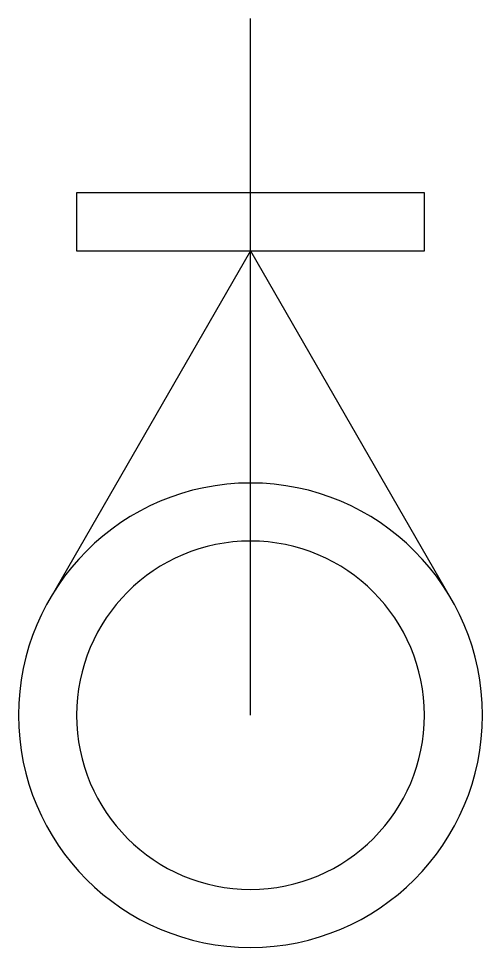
# Model space of a CAD drawing. Header units: metres. Extents: x -4 to 4, y -4 to 12.
import ezdxf

# ---------------------------------------------------------------- set-up
doc = ezdxf.new("R2010")
doc.units = ezdxf.units.M
doc.layers.add('003_THICK', color=7, linetype='Continuous')

# ---------------------------------------------------------------- blocks, each defined once
blk = doc.blocks.new('截止筏（侧视）')
at = {"layer": '003_THICK'}
for points in [[(0, 0), (0, 12)], [(-3, 9), (-3, 8), (3, 8), (3, 9), (-3, 9)], [(0, 8), (-3.46, 2)], [(0, 8), (3.46, 2)]]:
    blk.add_lwpolyline(points, dxfattribs=at)
for points in [[(-4, 0, 1), (4, 0, 1), (-4, 0, 1)], [(-3, 0, 1), (3, 0, 1), (-3, 0, 1)]]:
    blk.add_lwpolyline(points, format="xyb", dxfattribs=at)

msp = doc.modelspace()

# ---------------------------------------------------------------- block references
msp.add_blockref('截止筏（侧视）', (0, 0))

doc.saveas('drawing.dxf')
